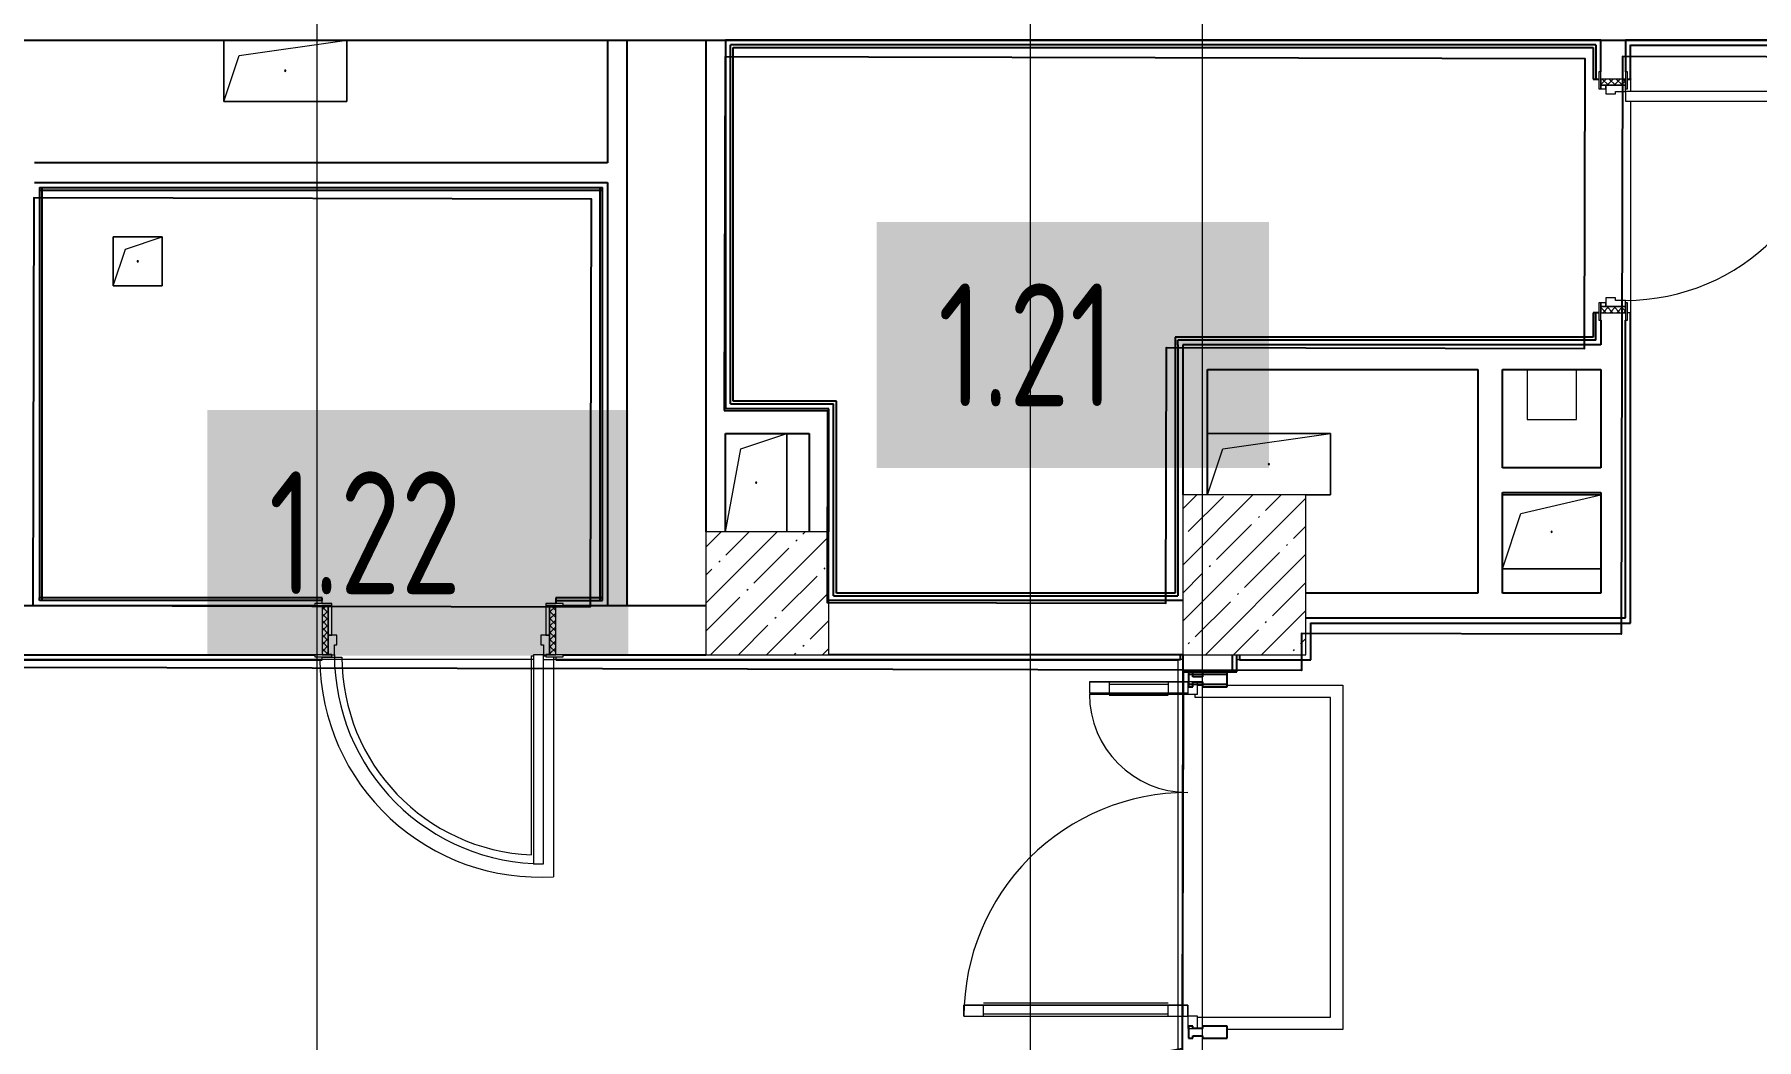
# Model space of a CAD drawing. Header units: millimetres. Extents: x 3914 to 443608, y -156176 to 78197.
# Drawn here: x 97067 to 104070, y -136778 to -132690 of the extents above; entities that cross this region are included whole.
import ezdxf

# ---------------------------------------------------------------- set-up
doc = ezdxf.new("R2010")
doc.units = ezdxf.units.MM
doc.linetypes.add('200_ШТРИХ__ш1_п0_6_', pattern=[160, 100, -60])
for name, color, linetype, lineweight in [('A-DETL-GENF', 7, 'Continuous', 9), ('A-DOOR-1', 7, 'Continuous', 5), ('A-DOOR-2', 7, '200_ШТРИХ__ш1_п0_6_', 5), ('A-DOOR-FRAM-2', 7, 'Continuous', 5), ('A-FLOR', 7, 'Continuous', 9), ('A-GENM', 7, 'Continuous', 9), ('A-GLAZ-CWMG-1', 7, 'Continuous', 25), ('S-COLS-1', 7, 'Continuous', 5), ('Оси', 7, 'Continuous', 9)]:
    doc.layers.add(name, color=color, linetype=linetype, lineweight=lineweight)
doc.layers.add('A-DOOR-FRAM-1', color=7, linetype='Continuous', lineweight=5, true_color=0xc0c0c0)
doc.styles.add('СПДС', font='ГОСТ тип А.ttf', dxfattribs={"width": 0.9})

# ---------------------------------------------------------------- blocks, each defined once
blk = doc.blocks.new('BSC_Колонна _Прямоугольная - 650х500-23287315-Объем проектирования 1 этажа')
at = {"layer": 'S-COLS-1'}
h = blk.add_hatch(dxfattribs=at)
h.set_pattern_fill('FP_82', color=256, style=0, pattern_type=2)
h.set_pattern_definition([(135, (11225, -75730), (-114.04925, -114.04925), []), (135, (11225, -75615.95), (-114.04925, -114.04925), [201.612, -40.322, 6.706, -33.617])])
h.paths.add_polyline_path([(325, 0.3), (325, 250), (-325, 250), (-325, -250), (325, -250), (325, -9.5)])
for p, q in [((325, 250), (-325, 250)), ((-325, 250), (-325, -250)), ((325, -250), (325, 250)), ((-325, -250), (325, -250))]:
    blk.add_line(p, q, dxfattribs=at)
blk = doc.blocks.new('BSC_Колонна _Прямоугольная - 500х500-V56-Объем проектирования 1 этажа')
at = {"layer": 'S-COLS-1'}
h = blk.add_hatch(dxfattribs=at)
h.set_pattern_fill('FP_83', color=256, style=0, pattern_type=2)
h.set_pattern_definition([(45, (-73790, -11150), (-114.04925, 114.04925), []), (45, (-73675.95, -11150), (-114.04925, 114.04925), [201.613, -40.323, 6.706, -33.617])])
h.paths.add_polyline_path([(250, -250), (250, 250), (-250, 250), (-250, -250), (157.5, -250)])
for p, q in [((250, 250), (-250, 250)), ((-250, 250), (-250, -250)), ((250, -250), (250, 250)), ((-250, -250), (250, -250))]:
    blk.add_line(p, q, dxfattribs=at)
blk = doc.blocks.new('110_Дверь_СКБ_1Ст_Внутренняя1 - Д-7_п__950x2100h_Туалет EW30-32892359-Объем проектирования 1 этажа')
at = {"layer": 'A-DOOR-2'}
h = blk.add_hatch(dxfattribs=at)
h.set_pattern_fill('FP_48', color=256, style=0, pattern_type=2)
h.set_pattern_definition([(135, (1826.41, 114.685), (-14.14214, -14.14214), []), (225, (1826.41, 114.685), (14.14214, -14.14214), [])])
h.paths.add_polyline_path([(487.5, -31.4), (487.5, 50), (462.5, 50), (462.5, -50), (487.5, -50)])
at = {"layer": 'A-DOOR-FRAM-2'}
h = blk.add_hatch(dxfattribs=at)
h.set_pattern_fill('FP_49', color=256, style=0, pattern_type=2)
h.set_pattern_definition([(45, (-296.384, 114.685), (-14.1421, 14.1421), []), (135, (-296.384, 114.685), (-14.1421, -14.1421), [])])
h.paths.add_polyline_path([(-437.5, -50), (-437.5, 50), (-462.5, 50), (-462.5, -50), (-456.9, -50)])
at = {"layer": 'A-DOOR-1'}
for p, q in [((-412.5, 900), (-412.5, 50)), ((-372.5, 900), (-412.5, 900)), ((-372.5, 50), (-372.5, 900)), ((-412.5, 50), (-372.5, 50))]:
    blk.add_line(p, q, dxfattribs=at)
blk.add_arc((-412.5, 50), 850, 360, 90, dxfattribs=at)
at = {"layer": 'A-DOOR-FRAM-1'}
for p, q in [((-422.5, 58), (-492.5, 58)), ((-492.5, 58), (-492.5, 50)), ((-492.5, 50), (-422.5, 50)), ((-437.5, 50), (-462.5, 50)), ((-462.5, 50), (-462.5, -50)), ((-412.5, 50), (-437.5, 50)), ((-437.5, 50), (-437.5, -30)), ((-437.5, -50), (-437.5, 50)), ((-422.5, 50), (-437.5, 50)), ((-437.5, 50), (-437.5, 49)), ((-437.5, 49), (-422.5, 49)), ((-422.5, 50), (-422.5, 58)), ((-422.5, 49), (-422.5, 50)), ((-412.5, 10), (-412.5, 50)), ((-402.5, 10), (-412.5, 10)), ((-402.5, -30), (-402.5, 10)), ((437.5, 10), (427.5, 10)), ((427.5, 10), (427.5, -30)), ((437.5, 50), (437.5, 10)), ((462.5, 50), (437.5, 50)), ((517.5, 58), (447.5, 58)), ((447.5, 58), (447.5, 50)), ((462.5, 50), (447.5, 50)), ((447.5, 50), (447.5, 49)), ((447.5, 50), (517.5, 50)), ((447.5, 49), (462.5, 49)), ((462.5, -30), (462.5, 50)), ((487.5, 50), (462.5, 50)), ((462.5, 50), (462.5, -50)), ((462.5, 49), (462.5, 50)), ((487.5, -50), (487.5, 50)), ((517.5, 50), (517.5, 58)), ((-422.5, -50), (-492.5, -50)), ((-492.5, -50), (-492.5, -58)), ((-492.5, -58), (-422.5, -58)), ((-462.5, -50), (-437.5, -50)), ((-437.5, -30), (-402.5, -30)), ((-422.5, -30), (-437.5, -30)), ((-437.5, -30), (-437.5, -50)), ((-437.5, -50), (-422.5, -50)), ((-422.5, -50), (-422.5, -30)), ((-422.5, -58), (-422.5, -50)), ((427.5, -30), (462.5, -30)), ((462.5, -30), (447.5, -30)), ((447.5, -30), (447.5, -50)), ((447.5, -50), (462.5, -50)), ((517.5, -50), (447.5, -50)), ((447.5, -50), (447.5, -58)), ((447.5, -58), (517.5, -58)), ((462.5, -50), (462.5, -30)), ((462.5, -50), (487.5, -50)), ((517.5, -58), (517.5, -50))]:
    blk.add_line(p, q, dxfattribs=at)
blk = doc.blocks.new('Прямоугольный импост - Импост структурный с накладкой - 160мм Темный-32274804-Объем проектирования 1 этажа')
at = {"layer": 'A-GLAZ-CWMG-1'}
for p, q in [((-50, 40), (-50, 140)), ((-50, 140), (0, 140)), ((0, 140), (0, 40)), ((-40, 40), (-50, 40)), ((-50, -17), (-50, 0)), ((-50, 0), (-40, 0)), ((-40, 0), (-40, 40)), ((-10, 40), (-10, 0)), ((0, 40), (-10, 40)), ((-10, 0), (0, 0)), ((0, 0), (0, -17)), ((0, -17), (-50, -17))]:
    blk.add_line(p, q, dxfattribs=at)
blk = doc.blocks.new('Дверь_Витражная_остекление_ - ВВ-6 остекление-32274838-Объем проектирования 1 этажа')
at = {"layer": 'A-DETL-GENF'}
for p, q in [((-655, 930), (-610, 930)), ((-655, 930), (-655, 20)), ((-610, 930), (-655, 930)), ((-655, 930), (-655, 20)), ((-610, 930), (-610, 20)), ((-610, 20), (-610, 930)), ((-655, 850), (-610, 850)), ((-645, 850), (-645, 100)), ((-601, 850), (-601, 100)), ((705, 420), (660, 420)), ((660, 420), (660, 20)), ((705, 420), (660, 420)), ((660, 420), (660, 20)), ((705, 420), (705, 20)), ((705, 20), (705, 420)), ((651, 340), (651, 100)), ((705, 340), (660, 340)), ((695, 340), (695, 100)), ((-655, 100), (-610, 100)), ((705, 100), (660, 100)), ((-610, 20), (-655, 20)), ((-655, 20), (-610, 20))]:
    blk.add_line(p, q, dxfattribs=at)
at = {"layer": 'A-DOOR-1'}
for p, q in [((-655, 930), (-655, 20)), ((655, 420), (655, 20)), ((-655, 20), (-705, 20)), ((-705, 20), (-705, -20)), ((-655, -20), (-655, 20)), ((705, 20), (655, 20)), ((655, 20), (655, -20)), ((705, -20), (705, 20)), ((-705, -20), (-655, -20)), ((655, -20), (705, -20))]:
    blk.add_line(p, q, dxfattribs=at)
for centre, radius, start, end in [((-655, 20), 910, 360, 90), ((655, 20), 400, 90, 180)]:
    blk.add_arc(centre, radius, start, end, dxfattribs=at)
blk = doc.blocks.new('110_Дверь_СКБ_1Ст_Внутренняя1 - Д-17д _Д-9_ 950x2100h_ПУИ_ С_У персонала-24300662-Объем проектирования 1 этажа')
at = {"layer": 'A-DOOR-2'}
h = blk.add_hatch(dxfattribs=at)
h.set_pattern_fill('FP_33', color=256, style=0, pattern_type=2)
h.set_pattern_definition([(135, (1826.41, 164.685), (-14.14214, -14.14214), []), (225, (1826.41, 164.685), (14.14214, -14.14214), [])])
h.paths.add_polyline_path([(487.5, 100), (462.5, 99.8), (462.5, -100), (487.5, -100)])
at = {"layer": 'A-DOOR-FRAM-2'}
h = blk.add_hatch(dxfattribs=at)
h.set_pattern_fill('FP_34', color=256, style=0, pattern_type=2)
h.set_pattern_definition([(45, (-296.384, 164.685), (-14.1421, 14.1421), []), (135, (-296.384, 164.685), (-14.1421, -14.1421), [])])
h.paths.add_polyline_path([(-462.5, 100), (-462.5, -100), (-437.5, -100), (-437.6, 100), (-448.6, 100)])
at = {"layer": 'A-DOOR-1'}
for p, q in [((-412.5, 950), (-412.5, 100)), ((-372.5, 950), (-412.5, 950)), ((-372.5, 100), (-372.5, 950)), ((-412.5, 100), (-372.5, 100))]:
    blk.add_line(p, q, dxfattribs=at)
blk.add_arc((-412.5, 100), 850, 360, 90, dxfattribs=at)
at = {"layer": 'A-DOOR-FRAM-1'}
for p, q in [((-422.5, 108), (-492.5, 108)), ((-492.5, 108), (-492.5, 100)), ((-492.5, 100), (-422.5, 100)), ((-437.5, 100), (-462.5, 100)), ((-462.5, 100), (-462.5, -100)), ((-412.5, 100), (-437.5, 100)), ((-437.5, 100), (-437.5, 20)), ((-437.5, -100), (-437.5, 100)), ((-422.5, 100), (-437.5, 100)), ((-437.5, 100), (-437.5, 99)), ((-437.5, 99), (-422.5, 99)), ((-422.5, 100), (-422.5, 108)), ((-422.5, 99), (-422.5, 100)), ((-412.5, 60), (-412.5, 100)), ((437.5, 100), (437.5, 60)), ((462.5, 100), (437.5, 100)), ((517.5, 108), (447.5, 108)), ((447.5, 108), (447.5, 100)), ((462.5, 100), (447.5, 100)), ((447.5, 100), (447.5, 99)), ((447.5, 100), (517.5, 100)), ((447.5, 99), (462.5, 99)), ((462.5, 20), (462.5, 100)), ((487.5, 100), (462.5, 100)), ((462.5, 100), (462.5, -100)), ((462.5, 99), (462.5, 100)), ((487.5, -100), (487.5, 100)), ((517.5, 100), (517.5, 108)), ((-437.5, 20), (-402.5, 20)), ((-422.5, 20), (-437.5, 20)), ((-437.5, 20), (-437.5, -100)), ((-422.5, -100), (-422.5, 20)), ((-402.5, 60), (-412.5, 60)), ((-402.5, 20), (-402.5, 60)), ((437.5, 60), (427.5, 60)), ((427.5, 60), (427.5, 20)), ((427.5, 20), (462.5, 20)), ((462.5, 20), (447.5, 20)), ((447.5, 20), (447.5, -100)), ((462.5, -100), (462.5, 20)), ((-422.5, -100), (-492.5, -100)), ((-492.5, -100), (-492.5, -108)), ((-492.5, -108), (-422.5, -108)), ((-462.5, -100), (-437.5, -100)), ((-437.5, -100), (-422.5, -100)), ((-422.5, -108), (-422.5, -100)), ((447.5, -100), (462.5, -100)), ((517.5, -100), (447.5, -100)), ((447.5, -100), (447.5, -108)), ((447.5, -108), (517.5, -108)), ((462.5, -100), (487.5, -100)), ((517.5, -108), (517.5, -100))]:
    blk.add_line(p, q, dxfattribs=at)
blk = doc.blocks.new('GM_Отверстие прямоугольное _в плите_ - Отверстие-V120-Объем проектирования 1 этажа')
at = {"layer": 'A-GENM'}
for p, q in [((-250, -125), (-250, 125)), ((-250, 125), (-250, -125)), ((-187.5, 62.5), (250, 125)), ((250, 125), (250, -125)), ((250, -125), (250, 125)), ((-250, -125), (-187.5, 62.5)), ((250, -125), (-250, -125)), ((-250, -125), (250, -125))]:
    blk.add_line(p, q, dxfattribs=at)
for start, end in [(360, 180), (180, 360)]:
    blk.add_arc((0, 0), 2.5, start, end, dxfattribs=at)
blk = doc.blocks.new('GM_Отверстие прямоугольное _в плите_ - Отверстие-V116-Объем проектирования 1 этажа')
at = {"layer": 'A-GENM'}
for p, q in [((-100, -100), (-100, 100)), ((-100, 100), (100, 100)), ((100, 100), (-100, 100)), ((-100, 100), (-100, -100)), ((-50, 50), (100, 100)), ((100, 100), (100, -100)), ((100, -100), (100, 100)), ((-100, -100), (-50, 50)), ((100, -100), (-100, -100)), ((-100, -100), (100, -100))]:
    blk.add_line(p, q, dxfattribs=at)
for start, end in [(360, 180), (180, 360)]:
    blk.add_arc((0, 0), 2.5, start, end, dxfattribs=at)
blk = doc.blocks.new('GM_Отверстие прямоугольное _в плите_ - Отверстие-23875750-Объем проектирования 1 этажа')
at = {"layer": 'A-GENM'}
for p, q in [((-62.5, 137.5), (125, 200)), ((125, 200), (125, -200)), ((125, -200), (125, 200)), ((-125, -200), (-62.5, 137.5))]:
    blk.add_line(p, q, dxfattribs=at)
for start, end in [(360, 180), (180, 360)]:
    blk.add_arc((0, 0), 2.5, start, end, dxfattribs=at)
blk = doc.blocks.new('GM_Отверстие прямоугольное _в плите_ - Отверстие-V122-Объем проектирования 1 этажа')
at = {"layer": 'A-GENM'}
for p, q in [((-250, 125), (250, 125)), ((250, 125), (-250, 125)), ((-187.5, 62.5), (250, 125)), ((250, 125), (250, -125)), ((250, -125), (250, 125)), ((-250, -125), (-187.5, 62.5)), ((250, -125), (150, -125)), ((150, -125), (250, -125))]:
    blk.add_line(p, q, dxfattribs=at)
for start, end in [(360, 180), (180, 360)]:
    blk.add_arc((0, 0), 2.5, start, end, dxfattribs=at)
blk = doc.blocks.new('GM_Отверстие прямоугольное _в плите_ - Отверстие-21959489-Объем проектирования 1 этажа')
at = {"layer": 'A-GENM'}
for p, q in [((-200, 150), (200, 150)), ((200, 150), (-200, 150)), ((-125, 75), (200, 150)), ((-200, -150), (-125, 75)), ((200, -150), (-200, -150)), ((-200, -150), (200, -150))]:
    blk.add_line(p, q, dxfattribs=at)
for start, end in [(360, 180), (180, 360)]:
    blk.add_arc((0, 0), 2.5, start, end, dxfattribs=at)
blk = doc.blocks.new('Прямоугольный импост - Импост структурный с накладкой - 160мм Темный-32274805-Объем проектирования 1 этажа')
at = {"layer": 'A-GLAZ-CWMG-1'}
for p, q in [((-25, 40), (-25, 140)), ((-25, 140), (25, 140)), ((25, 140), (25, 40)), ((-15, 40), (-25, 40)), ((-25, -17), (-25, 0)), ((-25, 0), (-15, 0)), ((-15, 0), (-15, 40)), ((15, 40), (15, 0)), ((25, 40), (15, 40)), ((15, 0), (25, 0)), ((25, 0), (25, -17)), ((25, -17), (-25, -17))]:
    blk.add_line(p, q, dxfattribs=at)
blk = doc.blocks.new('Прямоугольный импост - Импост структурный с накладкой - 160мм Темный-32274806-Объем проектирования 1 этажа')
at = {"layer": 'A-GLAZ-CWMG-1'}
for p, q in [((0, 140), (-50, 140)), ((-50, 140), (-50, 40)), ((0, 40), (0, 140)), ((-50, 40), (-40, 40)), ((-40, 0), (-50, 0)), ((-50, 0), (-50, -17)), ((-40, 40), (-40, 0)), ((-10, 0), (-10, 40)), ((-10, 40), (0, 40)), ((0, 0), (-10, 0)), ((0, -17), (0, 0)), ((-50, -17), (0, -17))]:
    blk.add_line(p, q, dxfattribs=at)

msp = doc.modelspace()

# ---------------------------------------------------------------- linework, layer by layer
for p, q in [((94897, -132712.7), (99877, -132712.7)), ((99397, -132712.7), (99397, -133212.7)), ((99477, -135012.7), (99477, -132712.7)), ((99797, -132712.7), (99797, -134712.7)), ((99877, -132712.7), (111367, -132712.7)), ((99877, -132712.7), (99877, -134212.7)), ((103436.8, -132712.7), (99877, -132712.7)), ((99897, -134192.7), (99897, -132732.7)), ((103416.8, -132732.7), (99897, -132732.7)), ((99908, -132743.7), (103405.8, -132743.7)), ((99908, -134181.7), (99908, -132743.7)), ((103405.8, -132743.7), (103405.8, -132871.6)), ((103416.8, -132732.7), (103416.8, -132871.6)), ((103436.8, -132841.6), (103436.8, -132712.7)), ((103536.8, -132712.7), (103536.8, -132841.6)), ((108814, -132712.7), (103536.8, -132712.7)), ((103556.8, -132733.7), (103556.8, -132732.7)), ((103557.8, -132733.7), (108814, -132733.7)), ((103557.8, -132871.6), (103557.8, -132733.7)), ((103405.8, -132871.6), (103416.8, -132871.6)), ((103416.8, -132871.6), (103428.8, -132871.6)), ((103544.8, -132871.6), (103556.8, -132871.6)), ((103556.8, -132870.2), (103556.8, -132871.6)), ((103556.8, -132871.6), (103557.8, -132871.6)), ((99397, -133212.7), (97067, -133212.7)), ((97067, -133292.7), (99397, -133292.7)), ((97087, -133312.7), (97087, -133312.7)), ((97087, -133312.7), (99377, -133312.7)), ((97087, -133312.7), (97087, -134981.7)), ((97087, -133323.7), (99377, -133323.7)), ((97098, -134992.7), (97098, -133312.7)), ((99366, -133312.7), (99366, -134992.7)), ((99377, -134992.7), (99377, -133312.7)), ((99397, -133292.7), (99397, -135012.7)), ((103416.8, -133821.6), (103405.8, -133821.6)), ((103405.8, -133821.6), (103405.8, -133921.7)), ((103428.8, -133821.6), (103416.8, -133821.6)), ((103416.8, -133932.7), (103416.8, -133821.6)), ((103557.8, -133821.6), (103556.8, -133821.6)), ((103557.8, -135083.7), (103557.8, -133821.6)), ((103436.8, -133851.6), (103436.8, -133952.7)), ((103536.8, -135062.7), (103536.8, -133851.6)), ((101706, -133921.7), (101706, -134961.7)), ((103405.8, -133921.7), (101706, -133921.7)), ((103416.8, -133932.7), (101717, -133932.7)), ((101717, -133952.7), (101717, -133932.7)), ((101717, -133952.7), (101717, -134972.7)), ((103436.8, -133952.7), (101737, -133952.7)), ((101737, -133952.7), (101737, -134562.7)), ((101837, -134052.7), (102936.8, -134052.7)), ((101837, -134562.7), (101837, -134052.7)), ((102936.8, -134052.7), (102936.8, -134962.7)), ((103036.8, -134052.7), (103436.8, -134052.7)), ((103036.8, -134452.7), (103036.8, -134052.7)), ((103436.8, -134052.7), (103436.8, -134452.7)), ((100297, -134212.7), (99877, -134212.7)), ((99897, -134192.7), (100297, -134192.7)), ((100328, -134181.7), (99908, -134181.7)), ((100297, -134192.7), (100317, -134192.7)), ((100297, -134712.7), (100297, -134212.7)), ((100317, -134972.7), (100317, -134192.7)), ((100328, -134961.7), (100328, -134181.7)), ((99877, -134712.7), (99877, -134312.7)), ((99877, -134312.7), (100217, -134312.7)), ((100217, -134312.7), (100217, -134712.7)), ((103436.8, -134452.7), (103036.8, -134452.7)), ((103036.8, -134962.7), (103036.8, -134552.7)), ((103036.8, -134552.7), (103436.8, -134552.7)), ((103436.8, -134552.7), (103436.8, -134962.7)), ((95905.8, -135012.7), (98206.8, -135012.7)), ((97087, -134992.7), (97087, -134981.7)), ((98236.8, -134981.7), (97087, -134981.7)), ((98236.8, -134992.7), (97087, -134992.7)), ((98236.8, -134992.7), (98236.8, -134981.7)), ((99377, -134981.7), (99186.8, -134981.7)), ((99186.8, -134981.7), (99186.8, -134992.7)), ((99186.8, -134992.7), (99186.8, -135004.7)), ((99186.8, -134992.7), (99366, -134992.7)), ((99216.8, -135012.7), (99797, -135012.7)), ((99366, -134992.7), (99377, -134992.7)), ((101737, -134992.7), (100297, -134992.7)), ((100317, -134972.7), (101717, -134972.7)), ((101706, -134961.7), (100328, -134961.7)), ((102936.8, -134962.7), (102237, -134962.7)), ((103436.8, -134962.7), (103036.8, -134962.7)), ((102237, -135062.7), (103536.8, -135062.7)), ((102257, -135083.7), (102257, -135082.7)), ((102258, -135083.7), (103557.8, -135083.7)), ((102258, -135233.7), (102258, -135083.7)), ((95905.8, -135212.7), (98206.8, -135212.7)), ((98236.8, -135222.2), (98236.8, -135220.7)), ((99216.8, -135212.7), (99797, -135212.7)), ((101737, -135212.7), (100297, -135212.7)), ((101727, -135232.7), (101727, -135212.7)), ((101737, -135212.7), (101737, -135282.7)), ((101937, -135212.7), (101937, -135282.7)), ((101957, -135282.7), (101957, -135212.7)), ((101967, -135212.7), (101967, -135232.7)), ((95875.8, -135233.7), (98236.8, -135233.7)), ((98236.8, -135233.7), (98236.8, -135232.7)), ((99186.8, -135232.7), (99186.8, -135233.7)), ((99186.8, -135233.7), (101716.5, -135233.7)), ((101716.5, -135233.7), (101716.5, -135232.7)), ((101717, -135232.7), (101727, -135232.7)), ((101737, -135282.7), (101957, -135282.7)), ((101967, -135232.7), (101967, -135233.7)), ((101967, -135233.7), (102258, -135233.7))]:
    msp.add_line(p, q)
at = {"flags": 128}
for points in [[(99872.1, -134219.1), (100292.1, -134220.1), (100290.2, -135000.1), (101668.2, -135003.3), (101670.7, -133963.4), (103370.5, -133967.3), (103373.3, -132789.3), (99875.5, -132781.1)], [(108777.2, -134600), (108781.5, -132792), (103525.3, -132779.7), (103519.8, -135129.7), (102219.5, -135126.6), (102219.1, -135276.6), (101738.6, -135275.5), (101738.2, -135428), (101734.7, -136934.5), (101935.2, -136935), (101935.2, -136934), (106843.7, -136945.5), (106847.6, -135287.5), (106547.6, -135286.8), (106549.2, -134594.8)], [(99328.2, -135017.9), (99332.1, -133359.9), (97064.1, -133354.5), (97060.2, -135012.5)]]:
    msp.add_lwpolyline(points, close=True, dxfattribs=at)
msp.add_lwpolyline([(97867, -138245.4), (97871.6, -138245.4), (97871.7, -138224.4), (98291.7, -138225.4), (101670.7, -138233.4), (101674, -136824.4), (101735, -136814.5), (101738.6, -135275.5), (88157.6, -135243.6), (88158.7, -134773.6), (87600.7, -134772.3), (87599.6, -135242.3), (77907.7, -135219.6), (77909.6, -134398.6), (75001.1, -134391.7), (74980.6, -134391.7), (74980.6, -134412.7), (74380.6, -134411.3), (74380.6, -134390.3), (74207.1, -134389.9), (72151.6, -134385.1)], dxfattribs=at)
at = {"layer": 'A-FLOR'}
for p, q in [((103556.8, -132732.7), (108814, -132732.7)), ((103556.8, -132870.2), (103556.8, -132733.7)), ((103556.8, -132871.6), (103556.8, -132921.6)), ((103556.8, -132961.6), (103556.8, -135082.7)), ((103556.8, -133821.6), (103544.8, -133821.6)), ((103337.5, -134055.7), (103137.5, -134055.7)), ((103137.5, -134055.7), (103137.5, -134255.7)), ((103337.5, -134255.7), (103337.5, -134055.7)), ((103137.5, -134255.7), (103337.5, -134255.7)), ((98236.8, -135004.7), (98236.8, -134992.7)), ((102257, -135082.7), (103556.8, -135082.7)), ((102257, -135232.7), (102257, -135083.7)), ((98236.8, -135232.7), (98236.8, -135222.2)), ((98236.8, -135222.2), (98317.3, -135222.2)), ((99088.3, -136026.5), (99088.3, -135217.1)), ((99088.3, -135217.1), (99096.8, -135217.1)), ((99136.8, -135217.1), (99146.8, -135217.1)), ((99178.3, -135220.7), (99178.3, -136115.4)), ((99186.8, -135220.7), (99186.8, -135232.7)), ((99096.8, -135232.7), (95875.8, -135232.7)), ((99136.8, -135232.7), (99176.6, -135232.7)), ((101717, -135232.7), (99178.3, -135232.7)), ((101717, -135232.7), (101717, -138192.7)), ((101737, -135232.7), (101717, -135232.7)), ((101957, -135232.7), (102257, -135232.7)), ((101797, -135336.5), (101817, -135336.5)), ((101917, -135336.5), (102387.1, -135336.5)), ((102387.1, -135336.5), (102387.1, -136736.5)), ((101787.1, -135386.5), (101787.1, -135372.7)), ((102337.1, -135386.5), (101787.1, -135386.5)), ((102337.1, -136686.5), (102337.1, -135386.5)), ((101797, -136686.5), (102337.1, -136686.5)), ((102387.1, -136736.5), (101917, -136736.5))]:
    msp.add_line(p, q, dxfattribs=at)
for centre, radius, start, end in [((99122.4, -135222.2), 805, 180, 267.57693), ((99122.4, -135222.2), 805, 180, 267.57693), ((99122.3, -135222.2), 895, 180.67679, 273.58586), ((99122.3, -135222.2), 895, 180.67679, 273.58586)]:
    msp.add_arc(centre, radius, start, end, dxfattribs=at)
at = {"layer": 'Оси'}
for points in [[(101817, -148019), (101817, -143019), (101817, -123534.7), (101817, -118534.7)], [(98217, -148019), (98217, -143019), (98217, -123714.7), (98217, -118714.7)], [(101117, -148019), (101117, -143019), (101117, -123714.7), (101117, -118714.7)]]:
    msp.add_lwpolyline(points, dxfattribs=at)

# ---------------------------------------------------------------- block references
for name, p in [('GM_Отверстие прямоугольное _в плите_ - Отверстие-V120-Объем проектирования 1 этажа', (98087, -132837.7)), ('GM_Отверстие прямоугольное _в плите_ - Отверстие-V116-Объем проектирования 1 этажа', (97487, -133612.7)), ('GM_Отверстие прямоугольное _в плите_ - Отверстие-23875750-Объем проектирования 1 этажа', (100002, -134512.7)), ('GM_Отверстие прямоугольное _в плите_ - Отверстие-V122-Объем проектирования 1 этажа', (102087, -134437.7)), ('GM_Отверстие прямоугольное _в плите_ - Отверстие-21959489-Объем проектирования 1 этажа', (103236.8, -134712.7)), ('BSC_Колонна _Прямоугольная - 500х500-V56-Объем проектирования 1 этажа', (100047, -134962.7))]:
    msp.add_blockref(name, p)
for name, p, rotation in [('110_Дверь_СКБ_1Ст_Внутренняя1 - Д-7_п__950x2100h_Туалет EW30-32892359-Объем проектирования 1 этажа', (103486.8, -133334.1), 270), ('BSC_Колонна _Прямоугольная - 650х500-23287315-Объем проектирования 1 этажа', (101987, -134887.7), 270.0000000000007), ('110_Дверь_СКБ_1Ст_Внутренняя1 - Д-17д _Д-9_ 950x2100h_ПУИ_ С_У персонала-24300662-Объем проектирования 1 этажа', (98724.3, -135112.7), 180), ('Дверь_Витражная_остекление_ - ВВ-6 остекление-32274838-Объем проектирования 1 этажа', (101777, -136027.7), 89.99999999999959), ('Прямоугольный импост - Импост структурный с накладкой - 160мм Темный-32274806-Объем проектирования 1 этажа', (101777, -136772.7), 269.9999999999996)]:
    msp.add_blockref(name, p, dxfattribs=dict(rotation=rotation))
at = {"extrusion": (0, 0, -1), "rotation": 90.00000000000041}
for name, p in [('Прямоугольный импост - Импост структурный с накладкой - 160мм Темный-32274805-Объем проектирования 1 этажа', (-101777, -135307.7)), ('Прямоугольный импост - Импост структурный с накладкой - 160мм Темный-32274804-Объем проектирования 1 этажа', (-101777, -135292.7))]:
    msp.add_blockref(name, p, dxfattribs=at)

# ---------------------------------------------------------------- texts
at = {"char_height": 500, "attachment_point": 1, "style": 'СПДС', "bg_fill": 1, "box_fill_scale": 1.5, "bg_fill_color": 7, "bg_fill_true_color": 16777215, "bg_fill_transparency": 0}
for s, insert, width in [('1.21', (100741.3, -133702.7), 1096.708), ('1.22', (98019.9, -134466.9), 1212.151)]:
    msp.add_mtext(s, dxfattribs=dict(at, insert=insert, width=width))

doc.saveas('drawing.dxf')
